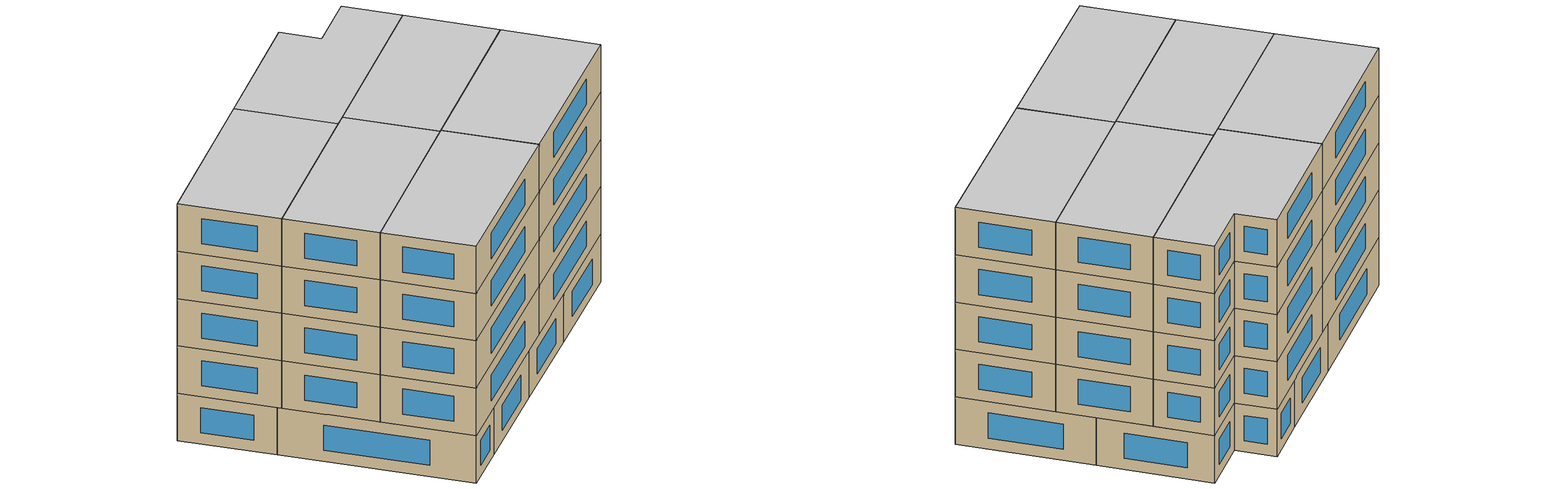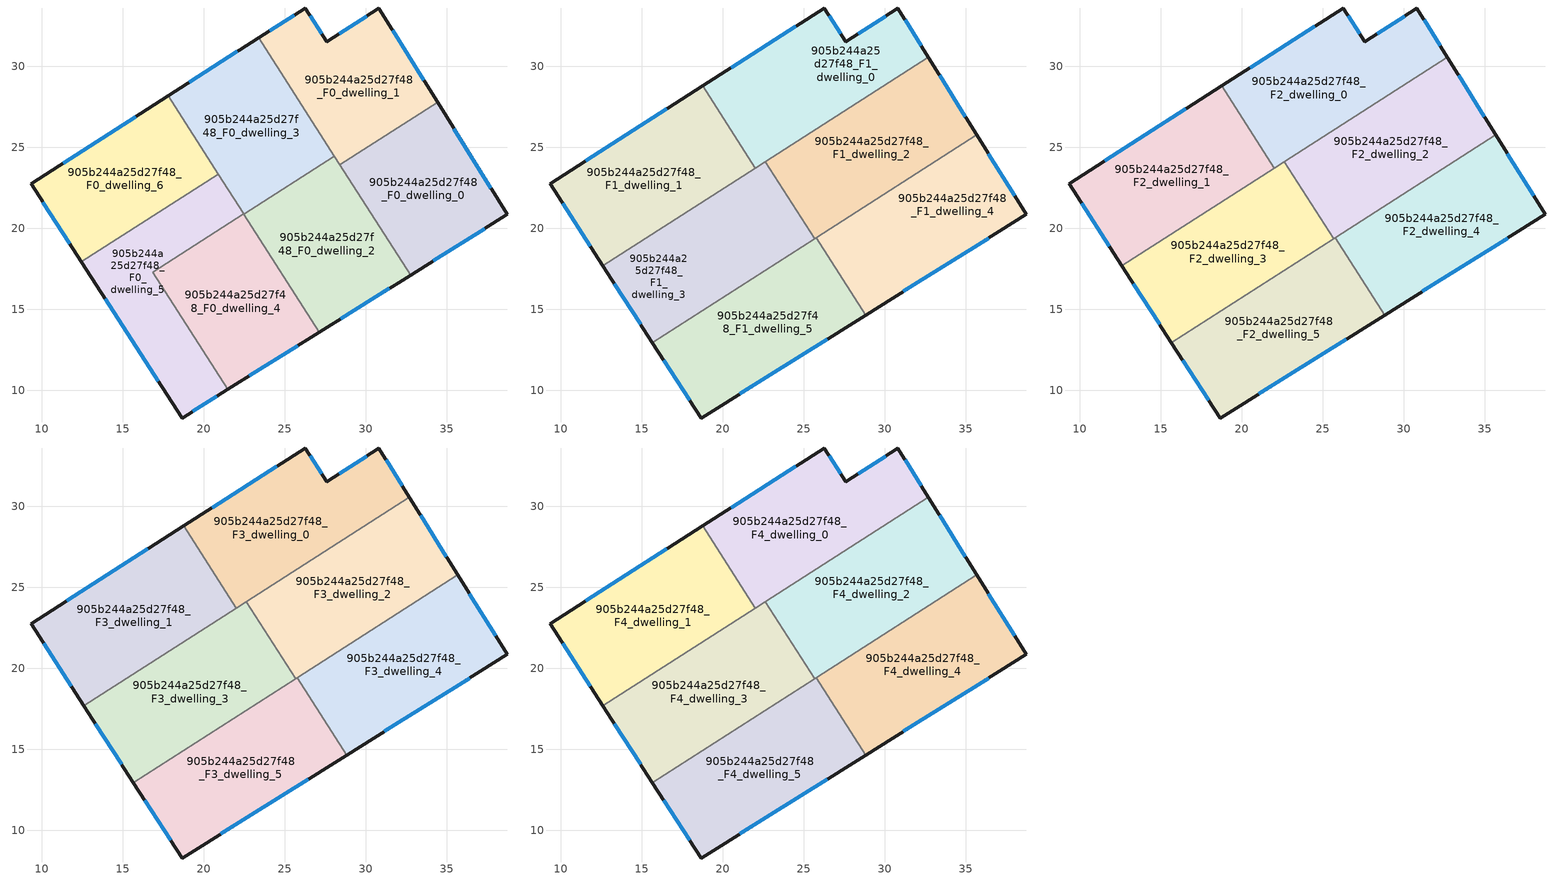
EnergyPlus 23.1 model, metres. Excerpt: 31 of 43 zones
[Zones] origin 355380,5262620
905b244a25d27f48_F0_dwelling_0
 floor ground (EU_floor_Construction): 34.42,27.76 38.73,20.85 32.76,17.11 28.41,23.91 z0
 wall outside (EU_wall_Construction): 32.76,17.11 38.73,20.85 34.42,27.76 z0:3
 wall to 905b244a25d27f48_F0_dwelling_1 (EU_wall_Construction): 34.42,27.76 28.41,23.91 z0:3
 wall to 905b244a25d27f48_F0_dwelling_2 (EU_wall_Construction): 28.41,23.91 32.76,17.11 z0:3
 window (EU_Window_Construction): 37.72,22.47 35.44,26.14 / 34.16,17.99 37.33,19.97 z0.7:2.3
 ceiling adiabatic (EU_roof_Construction): 35.67,25.76 34.42,27.76 28.41,23.91 29.68,21.92 z3
905b244a25d27f48_F0_dwelling_1
 floor ground (EU_floor_Construction): 30.81,33.56 34.42,27.76 28.41,23.91 23.39,31.75 26.26,33.59 27.6,31.51 z0
 wall outside (EU_wall_Construction): 34.42,27.76 30.81,33.56 27.6,31.51 26.26,33.59 23.39,31.75 z0:3
 wall to 905b244a25d27f48_F0_dwelling_3 (EU_wall_Construction): 23.39,31.75 28.07,24.44 z0:3
 wall to 905b244a25d27f48_F0_dwelling_2 (EU_wall_Construction): 28.07,24.44 28.4,23.91 z0:3
 window (EU_Window_Construction): 27.29,32 26.58,33.1 / 30.06,33.08 28.36,31.99 / 33.58,29.13 31.66,32.2 / 25.59,33.15 24.06,32.18 z0.7:2.3
 ceiling adiabatic (EU_roof_Construction): 34.42,27.76 32.69,30.55 26.64,26.67 28.41,23.91 z3
905b244a25d27f48_F0_dwelling_2
 floor ground (EU_floor_Construction): 28.07,24.44 32.76,17.11 27.13,13.59 22.47,20.86 z0
 wall outside (EU_wall_Construction): 27.13,13.59 32.76,17.11 z0:3
 wall to 905b244a25d27f48_F0_dwelling_3 (EU_wall_Construction): 28.07,24.44 22.47,20.86 z0:3
 wall to 905b244a25d27f48_F0_dwelling_4 (EU_wall_Construction): 22.47,20.86 27.13,13.59 z0:3
 window (EU_Window_Construction): 28.45,14.41 31.44,16.28 z0.7:2.3
 ceiling adiabatic (EU_roof_Construction): 29.68,21.92 28.07,24.44 24.06,21.88 25.68,19.36 z3
905b244a25d27f48_F0_dwelling_3
 floor ground (EU_floor_Construction): 23.39,31.75 28.07,24.44 22.47,20.86 17.8,28.16 z0
 wall outside (EU_wall_Construction): 23.39,31.75 17.8,28.16 z0:3
 wall to 905b244a25d27f48_F0_dwelling_6 (EU_wall_Construction): 17.8,28.16 20.9,23.32 z0:3
 wall to 905b244a25d27f48_F0_dwelling_5 (EU_wall_Construction): 20.9,23.32 22.46,20.89 z0:3
 wall to 905b244a25d27f48_F0_dwelling_4 (EU_wall_Construction): 22.46,20.89 22.47,20.86 z0:3
 window (EU_Window_Construction): 22.08,30.9 19.11,29 z0.7:2.3
 ceiling adiabatic (EU_roof_Construction): 22,23.71 18.76,28.78 23.39,31.75 17.8,28.16 21.04,23.09 z3; 28.07,24.44 26.64,26.67 22.64,24.11 24.06,21.88 z3
905b244a25d27f48_F0_dwelling_4
 floor ground (EU_floor_Construction): 22.46,20.89 27.13,13.59 21.47,10.05 16.84,17.29 z0
 wall outside (EU_wall_Construction): 21.47,10.05 27.13,13.59 z0:3
 wall to 905b244a25d27f48_F0_dwelling_5 (EU_wall_Construction): 22.46,20.89 16.84,17.29 21.47,10.05 z0:3
 window (EU_Window_Construction): 22.8,10.88 25.8,12.76 z0.7:2.3
905b244a25d27f48_F0_dwelling_5
 floor ground (EU_floor_Construction): 20.9,23.32 22.46,20.89 16.84,17.29 21.47,10.05 18.66,8.29 12.45,17.92 z0
 wall outside (EU_wall_Construction): 12.45,17.92 18.66,8.29 21.47,10.05 z0:3
 wall to 905b244a25d27f48_F0_dwelling_6 (EU_wall_Construction): 20.9,23.32 12.45,17.92 z0:3
 window (EU_Window_Construction): 19.32,8.7 20.81,9.64 / 13.91,15.66 17.2,10.55 z0.7:2.3
905b244a25d27f48_F0_dwelling_6
 floor ground (EU_floor_Construction): 17.8,28.16 20.9,23.32 12.45,17.92 9.35,22.74 z0
 wall outside (EU_wall_Construction): 17.8,28.16 9.35,22.74 12.45,17.92 z0:3
 window (EU_Window_Construction): 10.08,21.61 11.72,19.05 / 15.81,26.89 11.33,24.01 z0.7:2.3
905b244a25d27f48_F1_dwelling_0
 floor to 905b244a25d27f48_F0_dwelling_1 (EU_floor_Construction): 30.81,33.56 32.69,30.55 26.64,26.67 23.39,31.75 26.26,33.59 27.6,31.51 z3
 floor to 905b244a25d27f48_F0_dwelling_3 (EU_floor_Construction): 23.39,31.75 26.64,26.67 22,23.71 18.76,28.78 z3
 wall outside (EU_wall_Construction): 32.69,30.55 30.81,33.56 27.6,31.51 26.26,33.59 18.76,28.78 z3:6
 wall to 905b244a25d27f48_F1_dwelling_1 (EU_wall_Construction): 18.76,28.78 22,23.71 z3:6
 wall to 905b244a25d27f48_F1_dwelling_2 (EU_wall_Construction): 22.64,24.11 32.69,30.55 z3:6
 wall to 905b244a25d27f48_F1_dwelling_3 (EU_wall_Construction): 22,23.71 22.64,24.11 z3:6
 window (EU_Window_Construction): 24.5,32.46 20.52,29.9 / 27.29,32 26.58,33.1 / 30.06,33.08 28.36,31.99 / 32.25,31.26 31.25,32.86 z3.7:5.3
905b244a25d27f48_F1_dwelling_1
 floor to 905b244a25d27f48_F0_dwelling_6 (EU_floor_Construction): 17.8,28.16 20.9,23.32 12.45,17.92 9.35,22.74 z3
 floor to 905b244a25d27f48_F0_dwelling_5 (EU_floor_Construction): 20.9,23.32 21.04,23.09 12.6,17.69 12.45,17.92 z3
 floor adiabatic (EU_floor_Construction): 18.76,28.78 22,23.71 21.04,23.09 17.8,28.16 z3
 wall outside (EU_wall_Construction): 18.76,28.78 9.35,22.74 12.6,17.69 z3:6
 wall to 905b244a25d27f48_F1_dwelling_3 (EU_wall_Construction): 12.6,17.69 22,23.71 z3:6
 window (EU_Window_Construction): 10.11,21.55 11.84,18.88 / 16.55,27.36 11.56,24.16 z3.7:5.3
905b244a25d27f48_F1_dwelling_2
 floor adiabatic (EU_floor_Construction): 32.69,30.55 35.67,25.76 25.68,19.36 22.64,24.11 z3
 wall outside (EU_wall_Construction): 35.67,25.76 32.69,30.55 z3:6
 wall to 905b244a25d27f48_F1_dwelling_3 (EU_wall_Construction): 22.64,24.11 25.68,19.36 z3:6
 wall to 905b244a25d27f48_F1_dwelling_4 (EU_wall_Construction): 25.76,19.42 35.67,25.76 z3:6
 wall to 905b244a25d27f48_F1_dwelling_5 (EU_wall_Construction): 25.68,19.36 25.76,19.42 z3:6
 window (EU_Window_Construction): 34.97,26.88 33.39,29.42 z3.7:5.3
905b244a25d27f48_F1_dwelling_3
 floor to 905b244a25d27f48_F0_dwelling_5 (EU_floor_Construction): 21.04,23.09 22.46,20.89 16.84,17.29 18.47,14.75 15.66,12.95 12.6,17.69 z3
 floor to 905b244a25d27f48_F0_dwelling_4 (EU_floor_Construction): 22.46,20.89 24.09,18.34 18.47,14.75 16.84,17.29 z3
 floor to 905b244a25d27f48_F0_dwelling_3 (EU_floor_Construction): 22.64,24.11 24.06,21.88 22.47,20.86 21.04,23.09 z3
 floor to 905b244a25d27f48_F0_dwelling_2 (EU_floor_Construction): 24.06,21.88 25.68,19.36 24.09,18.34 22.47,20.86 z3
 wall outside (EU_wall_Construction): 12.6,17.69 15.66,12.95 z3:6
 wall to 905b244a25d27f48_F1_dwelling_5 (EU_wall_Construction): 15.66,12.95 25.68,19.36 z3:6
 window (EU_Window_Construction): 13.32,16.58 14.94,14.06 z3.7:5.3
905b244a25d27f48_F1_dwelling_4
 floor to 905b244a25d27f48_F0_dwelling_0 (EU_floor_Construction): 35.67,25.76 38.73,20.85 32.76,17.11 29.68,21.92 z3
 floor to 905b244a25d27f48_F0_dwelling_2 (EU_floor_Construction): 29.68,21.92 32.76,17.11 28.82,14.64 25.76,19.42 z3
 wall outside (EU_wall_Construction): 28.82,14.64 38.73,20.85 35.67,25.76 z3:6
 wall to 905b244a25d27f48_F1_dwelling_5 (EU_wall_Construction): 25.76,19.42 28.82,14.64 z3:6
 window (EU_Window_Construction): 38.02,22 36.39,24.61 / 31.15,16.1 36.41,19.39 z3.7:5.3
905b244a25d27f48_F1_dwelling_5
 floor to 905b244a25d27f48_F0_dwelling_4 (EU_floor_Construction): 24.09,18.34 27.13,13.59 21.47,10.05 18.47,14.75 z3
 floor to 905b244a25d27f48_F0_dwelling_5 (EU_floor_Construction): 18.47,14.75 21.47,10.05 18.66,8.29 15.66,12.95 z3
 floor to 905b244a25d27f48_F0_dwelling_2 (EU_floor_Construction): 25.76,19.42 28.82,14.64 27.13,13.59 24.09,18.34 z3
 wall outside (EU_wall_Construction): 15.66,12.95 18.66,8.29 28.82,14.64 z3:6
 window (EU_Window_Construction): 21.04,9.78 26.43,13.15 / 16.36,11.85 17.95,9.38 z3.7:5.3
905b244a25d27f48_F2_dwelling_0
 floor to 905b244a25d27f48_F1_dwelling_0 (EU_floor_Construction): 30.81,33.56 32.69,30.55 22,23.71 18.76,28.78 26.26,33.59 27.6,31.51 z6
 wall outside (EU_wall_Construction): 32.69,30.55 30.81,33.56 27.6,31.51 26.26,33.59 18.76,28.78 z6:9
 wall to 905b244a25d27f48_F2_dwelling_1 (EU_wall_Construction): 18.76,28.78 22,23.71 z6:9
 wall to 905b244a25d27f48_F2_dwelling_2 (EU_wall_Construction): 22.64,24.11 32.69,30.55 z6:9
 wall to 905b244a25d27f48_F2_dwelling_3 (EU_wall_Construction): 22,23.71 22.64,24.11 z6:9
 window (EU_Window_Construction): 24.5,32.46 20.52,29.9 / 27.29,32 26.58,33.1 / 30.06,33.08 28.36,31.99 / 32.25,31.26 31.25,32.86 z6.7:8.3
905b244a25d27f48_F2_dwelling_1
 floor to 905b244a25d27f48_F1_dwelling_1 (EU_floor_Construction): 18.76,28.78 22,23.71 12.6,17.69 9.35,22.74 z6
 wall outside (EU_wall_Construction): 18.76,28.78 9.35,22.74 12.6,17.69 z6:9
 wall to 905b244a25d27f48_F2_dwelling_3 (EU_wall_Construction): 12.6,17.69 22,23.71 z6:9
 window (EU_Window_Construction): 10.11,21.55 11.84,18.88 / 16.55,27.36 11.56,24.16 z6.7:8.3
905b244a25d27f48_F2_dwelling_2
 floor to 905b244a25d27f48_F1_dwelling_2 (EU_floor_Construction): 32.69,30.55 35.67,25.76 25.68,19.36 22.64,24.11 z6
 wall outside (EU_wall_Construction): 35.67,25.76 32.69,30.55 z6:9
 wall to 905b244a25d27f48_F2_dwelling_3 (EU_wall_Construction): 22.64,24.11 25.68,19.36 z6:9
 wall to 905b244a25d27f48_F2_dwelling_4 (EU_wall_Construction): 25.76,19.42 35.67,25.76 z6:9
 wall to 905b244a25d27f48_F2_dwelling_5 (EU_wall_Construction): 25.68,19.36 25.76,19.42 z6:9
 window (EU_Window_Construction): 34.97,26.88 33.39,29.42 z6.7:8.3
905b244a25d27f48_F2_dwelling_3
 floor to 905b244a25d27f48_F1_dwelling_3 (EU_floor_Construction): 22.64,24.11 25.68,19.36 15.66,12.95 12.6,17.69 z6
 wall outside (EU_wall_Construction): 12.6,17.69 15.66,12.95 z6:9
 wall to 905b244a25d27f48_F2_dwelling_5 (EU_wall_Construction): 15.66,12.95 25.68,19.36 z6:9
 window (EU_Window_Construction): 13.32,16.58 14.94,14.06 z6.7:8.3
905b244a25d27f48_F2_dwelling_4
 floor to 905b244a25d27f48_F1_dwelling_4 (EU_floor_Construction): 35.67,25.76 38.73,20.85 28.82,14.64 25.76,19.42 z6
 wall outside (EU_wall_Construction): 28.82,14.64 38.73,20.85 35.67,25.76 z6:9
 wall to 905b244a25d27f48_F2_dwelling_5 (EU_wall_Construction): 25.76,19.42 28.82,14.64 z6:9
 window (EU_Window_Construction): 38.02,22 36.39,24.61 / 31.15,16.1 36.41,19.39 z6.7:8.3
905b244a25d27f48_F2_dwelling_5
 floor to 905b244a25d27f48_F1_dwelling_5 (EU_floor_Construction): 25.76,19.42 28.82,14.64 18.66,8.29 15.66,12.95 z6
 wall outside (EU_wall_Construction): 15.66,12.95 18.66,8.29 28.82,14.64 z6:9
 window (EU_Window_Construction): 21.04,9.78 26.43,13.15 / 16.36,11.85 17.95,9.38 z6.7:8.3
905b244a25d27f48_F3_dwelling_0
 floor to 905b244a25d27f48_F2_dwelling_0 (EU_floor_Construction): 30.81,33.56 32.69,30.55 22,23.71 18.76,28.78 26.26,33.59 27.6,31.51 z9
 wall outside (EU_wall_Construction): 32.69,30.55 30.81,33.56 27.6,31.51 26.26,33.59 18.76,28.78 z9:12
 wall to 905b244a25d27f48_F3_dwelling_1 (EU_wall_Construction): 18.76,28.78 22,23.71 z9:12
 wall to 905b244a25d27f48_F3_dwelling_2 (EU_wall_Construction): 22.64,24.11 32.69,30.55 z9:12
 wall to 905b244a25d27f48_F3_dwelling_3 (EU_wall_Construction): 22,23.71 22.64,24.11 z9:12
 window (EU_Window_Construction): 24.5,32.46 20.52,29.9 / 27.29,32 26.58,33.1 / 30.06,33.08 28.36,31.99 / 32.25,31.26 31.25,32.86 z9.7:11.3
905b244a25d27f48_F3_dwelling_1
 floor to 905b244a25d27f48_F2_dwelling_1 (EU_floor_Construction): 18.76,28.78 22,23.71 12.6,17.69 9.35,22.74 z9
 wall outside (EU_wall_Construction): 18.76,28.78 9.35,22.74 12.6,17.69 z9:12
 wall to 905b244a25d27f48_F3_dwelling_3 (EU_wall_Construction): 12.6,17.69 22,23.71 z9:12
 window (EU_Window_Construction): 10.11,21.55 11.84,18.88 / 16.55,27.36 11.56,24.16 z9.7:11.3
905b244a25d27f48_F3_dwelling_2
 floor to 905b244a25d27f48_F2_dwelling_2 (EU_floor_Construction): 32.69,30.55 35.67,25.76 25.68,19.36 22.64,24.11 z9
 wall outside (EU_wall_Construction): 35.67,25.76 32.69,30.55 z9:12
 wall to 905b244a25d27f48_F3_dwelling_3 (EU_wall_Construction): 22.64,24.11 25.68,19.36 z9:12
 wall to 905b244a25d27f48_F3_dwelling_4 (EU_wall_Construction): 25.76,19.42 35.67,25.76 z9:12
 wall to 905b244a25d27f48_F3_dwelling_5 (EU_wall_Construction): 25.68,19.36 25.76,19.42 z9:12
 window (EU_Window_Construction): 34.97,26.88 33.39,29.42 z9.7:11.3
905b244a25d27f48_F3_dwelling_3
 floor to 905b244a25d27f48_F2_dwelling_3 (EU_floor_Construction): 22.64,24.11 25.68,19.36 15.66,12.95 12.6,17.69 z9
 wall outside (EU_wall_Construction): 12.6,17.69 15.66,12.95 z9:12
 wall to 905b244a25d27f48_F3_dwelling_5 (EU_wall_Construction): 15.66,12.95 25.68,19.36 z9:12
 window (EU_Window_Construction): 13.32,16.58 14.94,14.06 z9.7:11.3
905b244a25d27f48_F3_dwelling_4
 floor to 905b244a25d27f48_F2_dwelling_4 (EU_floor_Construction): 35.67,25.76 38.73,20.85 28.82,14.64 25.76,19.42 z9
 wall outside (EU_wall_Construction): 28.82,14.64 38.73,20.85 35.67,25.76 z9:12
 wall to 905b244a25d27f48_F3_dwelling_5 (EU_wall_Construction): 25.76,19.42 28.82,14.64 z9:12
 window (EU_Window_Construction): 38.02,22 36.39,24.61 / 31.15,16.1 36.41,19.39 z9.7:11.3
905b244a25d27f48_F3_dwelling_5
 floor to 905b244a25d27f48_F2_dwelling_5 (EU_floor_Construction): 25.76,19.42 28.82,14.64 18.66,8.29 15.66,12.95 z9
 wall outside (EU_wall_Construction): 15.66,12.95 18.66,8.29 28.82,14.64 z9:12
 window (EU_Window_Construction): 21.04,9.78 26.43,13.15 / 16.36,11.85 17.95,9.38 z9.7:11.3
905b244a25d27f48_F4_dwelling_0
 floor to 905b244a25d27f48_F3_dwelling_0 (EU_floor_Construction): 30.81,33.56 32.69,30.55 22,23.71 18.76,28.78 26.26,33.59 27.6,31.51 z12
 wall outside (EU_wall_Construction): 32.69,30.55 30.81,33.56 27.6,31.51 26.26,33.59 18.76,28.78 z12:15
 wall to 905b244a25d27f48_F4_dwelling_1 (EU_wall_Construction): 18.76,28.78 22,23.71 z12:15
 wall to 905b244a25d27f48_F4_dwelling_2 (EU_wall_Construction): 22.64,24.11 32.69,30.55 z12:15
 wall to 905b244a25d27f48_F4_dwelling_3 (EU_wall_Construction): 22,23.71 22.64,24.11 z12:15
 window (EU_Window_Construction): 24.5,32.46 20.52,29.9 / 27.29,32 26.58,33.1 / 30.06,33.08 28.36,31.99 / 32.25,31.26 31.25,32.86 z12.7:14.3
 ceiling to 905b244a25d27f48_F5_dwelling_0 (EU_floor_Construction): 32.69,30.55 30.81,33.56 27.6,31.51 26.26,33.59 18.76,28.78 22,23.71 z15
905b244a25d27f48_F4_dwelling_1
 floor to 905b244a25d27f48_F3_dwelling_1 (EU_floor_Construction): 18.76,28.78 22,23.71 12.6,17.69 9.35,22.74 z12
 wall outside (EU_wall_Construction): 18.76,28.78 9.35,22.74 12.6,17.69 z12:15
 wall to 905b244a25d27f48_F4_dwelling_3 (EU_wall_Construction): 12.6,17.69 22,23.71 z12:15
 window (EU_Window_Construction): 10.11,21.55 11.84,18.88 / 16.55,27.36 11.56,24.16 z12.7:14.3
 ceiling to 905b244a25d27f48_F5_dwelling_1 (EU_floor_Construction): 22,23.71 18.76,28.78 9.35,22.74 12.6,17.69 z15
905b244a25d27f48_F4_dwelling_2
 floor to 905b244a25d27f48_F3_dwelling_2 (EU_floor_Construction): 32.69,30.55 35.67,25.76 25.68,19.36 22.64,24.11 z12
 wall outside (EU_wall_Construction): 35.67,25.76 32.69,30.55 z12:15
 wall to 905b244a25d27f48_F4_dwelling_3 (EU_wall_Construction): 22.64,24.11 25.68,19.36 z12:15
 wall to 905b244a25d27f48_F4_dwelling_4 (EU_wall_Construction): 25.76,19.42 35.67,25.76 z12:15
 wall to 905b244a25d27f48_F4_dwelling_5 (EU_wall_Construction): 25.68,19.36 25.76,19.42 z12:15
 window (EU_Window_Construction): 34.97,26.88 33.39,29.42 z12.7:14.3
 ceiling to 905b244a25d27f48_F5_dwelling_2 (EU_floor_Construction): 35.67,25.76 32.69,30.55 22.64,24.11 25.68,19.36 z15
905b244a25d27f48_F4_dwelling_3
 floor to 905b244a25d27f48_F3_dwelling_3 (EU_floor_Construction): 22.64,24.11 25.68,19.36 15.66,12.95 12.6,17.69 z12
 wall outside (EU_wall_Construction): 12.6,17.69 15.66,12.95 z12:15
 wall to 905b244a25d27f48_F4_dwelling_5 (EU_wall_Construction): 15.66,12.95 25.68,19.36 z12:15
 window (EU_Window_Construction): 13.32,16.58 14.94,14.06 z12.7:14.3
 ceiling to 905b244a25d27f48_F5_dwelling_3 (EU_floor_Construction): 25.68,19.36 22.64,24.11 12.6,17.69 15.66,12.95 z15
905b244a25d27f48_F4_dwelling_4
 floor to 905b244a25d27f48_F3_dwelling_4 (EU_floor_Construction): 35.67,25.76 38.73,20.85 28.82,14.64 25.76,19.42 z12
 wall outside (EU_wall_Construction): 28.82,14.64 38.73,20.85 35.67,25.76 z12:15
 wall to 905b244a25d27f48_F4_dwelling_5 (EU_wall_Construction): 25.76,19.42 28.82,14.64 z12:15
 window (EU_Window_Construction): 38.02,22 36.39,24.61 / 31.15,16.1 36.41,19.39 z12.7:14.3
 ceiling to 905b244a25d27f48_F5_dwelling_4 (EU_floor_Construction): 38.73,20.85 35.67,25.76 25.76,19.42 28.82,14.64 z15
905b244a25d27f48_F4_dwelling_5
 floor to 905b244a25d27f48_F3_dwelling_5 (EU_floor_Construction): 25.76,19.42 28.82,14.64 18.66,8.29 15.66,12.95 z12
 wall outside (EU_wall_Construction): 15.66,12.95 18.66,8.29 28.82,14.64 z12:15
 window (EU_Window_Construction): 21.04,9.78 26.43,13.15 / 16.36,11.85 17.95,9.38 z12.7:14.3
 ceiling to 905b244a25d27f48_F5_dwelling_5 (EU_floor_Construction): 28.82,14.64 25.76,19.42 15.66,12.95 18.66,8.29 z15
[Building]
EU S2 Campaign: North Axis=0; Terrain=City; Solar Distribution=FullExterior
[Site:Location]
Budapest.Ferenc.Liszt.Intl.AP: Latitude=47.437; Longitude=19.256; Time Zone=1; Elevation=185
[SizingPeriod:WeatherFileDays]
AnnualSizingPeriod: Begin Month=1; Begin Day of Month=1; End Month=12; End Day of Month=31; Day of Week for Start Day=Monday; Use Weather File Daylight Saving Period=No; Use Weather File Rain and Snow Indicators=No
[MATERIAL]
EU_InternalMass_Material: Roughness=MediumRough; Thickness=0.1; Conductivity=1; Density=1800; Specific Heat=900; Thermal Absorptance=0.9; Solar Absorptance=0.7; Visible Absorptance=0.7
[MATERIAL:NOMASS] Roughness=MediumRough; Thermal Absorptance=0.9; Solar Absorptance=0.7; Visible Absorptance=0.7
Name | Thermal Resistance
EU_wall_NoMass | 0.832559
EU_roof_NoMass | 1.39638
EU_floor_NoMass | 0.872794
[WINDOWMATERIAL:SIMPLEGLAZINGSYSTEM]
EU_Window_SimpleGlazing: UFactor=2.79869; Solar Heat Gain Coefficient=0.75; Visible Transmittance=0.75
[CONSTRUCTION]
EU_wall_Construction: EU_wall_NoMass
EU_roof_Construction: EU_roof_NoMass
EU_floor_Construction: EU_floor_NoMass
EU_Window_Construction: EU_Window_SimpleGlazing
EU_InternalMass_Construction: EU_InternalMass_Material
[ZONE] Type=1; Multiplier=1; Ceiling Height=autocalculate; Floor Area=autocalculate; Part of Total Floor Area=Yes
Name | Volume
905b244a25d27f48_F0_dwelling_0 | 172.723
905b244a25d27f48_F1_dwelling_0; 905b244a25d27f48_F2_dwelling_0; 905b244a25d27f48_F3_dwelling_0; 905b244a25d27f48_F4_dwelling_0 | 201.513
905b244a25d27f48_F0_dwelling_1 | 172.716
905b244a25d27f48_F1_dwelling_1; 905b244a25d27f48_F2_dwelling_1; 905b244a25d27f48_F3_dwelling_1; 905b244a25d27f48_F4_dwelling_1 | 201.52
905b244a25d27f48_F0_dwelling_2 | 172.735
905b244a25d27f48_F1_dwelling_2; 905b244a25d27f48_F2_dwelling_2; 905b244a25d27f48_F3_dwelling_2; 905b244a25d27f48_F4_dwelling_2 | 201.515
905b244a25d27f48_F0_dwelling_3 | 172.719
905b244a25d27f48_F1_dwelling_3; 905b244a25d27f48_F2_dwelling_3; 905b244a25d27f48_F3_dwelling_3; 905b244a25d27f48_F4_dwelling_3 | 201.505
905b244a25d27f48_F0_dwelling_4 | 172.736
905b244a25d27f48_F1_dwelling_4; 905b244a25d27f48_F2_dwelling_4; 905b244a25d27f48_F3_dwelling_4; 905b244a25d27f48_F4_dwelling_4 | 201.516
905b244a25d27f48_F0_dwelling_5 | 172.733
905b244a25d27f48_F1_dwelling_5; 905b244a25d27f48_F2_dwelling_5; 905b244a25d27f48_F3_dwelling_5; 905b244a25d27f48_F4_dwelling_5 | 201.528
905b244a25d27f48_F0_dwelling_6 | 172.746
[INTERNALMASS] Construction=EU_InternalMass_Construction
Name | Zone or ZoneList | Surface Area
905b244a25d27f48_F0_dwelling_0_EU_InternalMass | 905b244a25d27f48_F0_dwelling_0 | 57.5724
905b244a25d27f48_F0_dwelling_1_EU_InternalMass | 905b244a25d27f48_F0_dwelling_1 | 57.5725
905b244a25d27f48_F0_dwelling_2_EU_InternalMass | 905b244a25d27f48_F0_dwelling_2 | 57.5794
905b244a25d27f48_F0_dwelling_3_EU_InternalMass | 905b244a25d27f48_F0_dwelling_3 | 57.5734
905b244a25d27f48_F0_dwelling_4_EU_InternalMass | 905b244a25d27f48_F0_dwelling_4 | 57.5788
905b244a25d27f48_F0_dwelling_5_EU_InternalMass | 905b244a25d27f48_F0_dwelling_5 | 57.5776
905b244a25d27f48_F0_dwelling_6_EU_InternalMass | 905b244a25d27f48_F0_dwelling_6 | 57.5786
905b244a25d27f48_F1_dwelling_0_EU_InternalMass | 905b244a25d27f48_F1_dwelling_0 | 67.1709
905b244a25d27f48_F1_dwelling_1_EU_InternalMass | 905b244a25d27f48_F1_dwelling_1 | 67.1733
905b244a25d27f48_F1_dwelling_2_EU_InternalMass | 905b244a25d27f48_F1_dwelling_2 | 67.1715
905b244a25d27f48_F1_dwelling_3_EU_InternalMass | 905b244a25d27f48_F1_dwelling_3 | 67.1684
905b244a25d27f48_F1_dwelling_4_EU_InternalMass | 905b244a25d27f48_F1_dwelling_4 | 67.1719
905b244a25d27f48_F1_dwelling_5_EU_InternalMass | 905b244a25d27f48_F1_dwelling_5 | 67.1761
905b244a25d27f48_F2_dwelling_0_EU_InternalMass | 905b244a25d27f48_F2_dwelling_0 | 67.1709
905b244a25d27f48_F2_dwelling_1_EU_InternalMass | 905b244a25d27f48_F2_dwelling_1 | 67.1733
905b244a25d27f48_F2_dwelling_2_EU_InternalMass | 905b244a25d27f48_F2_dwelling_2 | 67.1715
905b244a25d27f48_F2_dwelling_3_EU_InternalMass | 905b244a25d27f48_F2_dwelling_3 | 67.1684
905b244a25d27f48_F2_dwelling_4_EU_InternalMass | 905b244a25d27f48_F2_dwelling_4 | 67.1719
905b244a25d27f48_F2_dwelling_5_EU_InternalMass | 905b244a25d27f48_F2_dwelling_5 | 67.1761
905b244a25d27f48_F3_dwelling_0_EU_InternalMass | 905b244a25d27f48_F3_dwelling_0 | 67.1709
905b244a25d27f48_F3_dwelling_1_EU_InternalMass | 905b244a25d27f48_F3_dwelling_1 | 67.1733
905b244a25d27f48_F3_dwelling_2_EU_InternalMass | 905b244a25d27f48_F3_dwelling_2 | 67.1715
905b244a25d27f48_F3_dwelling_3_EU_InternalMass | 905b244a25d27f48_F3_dwelling_3 | 67.1684
905b244a25d27f48_F3_dwelling_4_EU_InternalMass | 905b244a25d27f48_F3_dwelling_4 | 67.1719
905b244a25d27f48_F3_dwelling_5_EU_InternalMass | 905b244a25d27f48_F3_dwelling_5 | 67.1761
905b244a25d27f48_F4_dwelling_0_EU_InternalMass | 905b244a25d27f48_F4_dwelling_0 | 67.1709
905b244a25d27f48_F4_dwelling_1_EU_InternalMass | 905b244a25d27f48_F4_dwelling_1 | 67.1733
905b244a25d27f48_F4_dwelling_2_EU_InternalMass | 905b244a25d27f48_F4_dwelling_2 | 67.1715
905b244a25d27f48_F4_dwelling_3_EU_InternalMass | 905b244a25d27f48_F4_dwelling_3 | 67.1684
905b244a25d27f48_F4_dwelling_4_EU_InternalMass | 905b244a25d27f48_F4_dwelling_4 | 67.1719
905b244a25d27f48_F4_dwelling_5_EU_InternalMass | 905b244a25d27f48_F4_dwelling_5 | 67.1761
[OTHEREQUIPMENT] Fuel Type=Electricity; Design Level Calculation Method=Watts/Area; Power per Zone Floor Area=1; Fraction Latent=0; Fraction Radiant=0; Fraction Lost=0; Carbon Dioxide Generation Rate=0; EndUse Subcategory=EU_Step8_InternalGains
Name | Zone or ZoneList or Space or SpaceList | Schedule
EU_Step8_InternalGain_905b244a25d27f48_F0_dwelling_0_f000 | 905b244a25d27f48_F0_dwelling_0 | EU_Step8_GainSchedule_905b244a25d27f48_F0_dwelling_0_f000
EU_Step8_InternalGain_905b244a25d27f48_F0_dwelling_1_f000 | 905b244a25d27f48_F0_dwelling_1 | EU_Step8_GainSchedule_905b244a25d27f48_F0_dwelling_1_f000
EU_Step8_InternalGain_905b244a25d27f48_F0_dwelling_2_f000 | 905b244a25d27f48_F0_dwelling_2 | EU_Step8_GainSchedule_905b244a25d27f48_F0_dwelling_2_f000
EU_Step8_InternalGain_905b244a25d27f48_F0_dwelling_3_f000 | 905b244a25d27f48_F0_dwelling_3 | EU_Step8_GainSchedule_905b244a25d27f48_F0_dwelling_3_f000
EU_Step8_InternalGain_905b244a25d27f48_F0_dwelling_4_f000 | 905b244a25d27f48_F0_dwelling_4 | EU_Step8_GainSchedule_905b244a25d27f48_F0_dwelling_4_f000
EU_Step8_InternalGain_905b244a25d27f48_F0_dwelling_5_f000 | 905b244a25d27f48_F0_dwelling_5 | EU_Step8_GainSchedule_905b244a25d27f48_F0_dwelling_5_f000
EU_Step8_InternalGain_905b244a25d27f48_F0_dwelling_6_f000 | 905b244a25d27f48_F0_dwelling_6 | EU_Step8_GainSchedule_905b244a25d27f48_F0_dwelling_6_f000
EU_Step8_InternalGain_905b244a25d27f48_F1_dwelling_0_f000 | 905b244a25d27f48_F1_dwelling_0 | EU_Step8_GainSchedule_905b244a25d27f48_F1_dwelling_0_f000
EU_Step8_InternalGain_905b244a25d27f48_F1_dwelling_1_f000 | 905b244a25d27f48_F1_dwelling_1 | EU_Step8_GainSchedule_905b244a25d27f48_F1_dwelling_1_f000
EU_Step8_InternalGain_905b244a25d27f48_F1_dwelling_2_f000 | 905b244a25d27f48_F1_dwelling_2 | EU_Step8_GainSchedule_905b244a25d27f48_F1_dwelling_2_f000
EU_Step8_InternalGain_905b244a25d27f48_F1_dwelling_3_f000 | 905b244a25d27f48_F1_dwelling_3 | EU_Step8_GainSchedule_905b244a25d27f48_F1_dwelling_3_f000
EU_Step8_InternalGain_905b244a25d27f48_F1_dwelling_4_f000 | 905b244a25d27f48_F1_dwelling_4 | EU_Step8_GainSchedule_905b244a25d27f48_F1_dwelling_4_f000
EU_Step8_InternalGain_905b244a25d27f48_F1_dwelling_5_f000 | 905b244a25d27f48_F1_dwelling_5 | EU_Step8_GainSchedule_905b244a25d27f48_F1_dwelling_5_f000
EU_Step8_InternalGain_905b244a25d27f48_F2_dwelling_0_f000 | 905b244a25d27f48_F2_dwelling_0 | EU_Step8_GainSchedule_905b244a25d27f48_F2_dwelling_0_f000
EU_Step8_InternalGain_905b244a25d27f48_F2_dwelling_1_f000 | 905b244a25d27f48_F2_dwelling_1 | EU_Step8_GainSchedule_905b244a25d27f48_F2_dwelling_1_f000
EU_Step8_InternalGain_905b244a25d27f48_F2_dwelling_2_f000 | 905b244a25d27f48_F2_dwelling_2 | EU_Step8_GainSchedule_905b244a25d27f48_F2_dwelling_2_f000
EU_Step8_InternalGain_905b244a25d27f48_F2_dwelling_3_f000 | 905b244a25d27f48_F2_dwelling_3 | EU_Step8_GainSchedule_905b244a25d27f48_F2_dwelling_3_f000
EU_Step8_InternalGain_905b244a25d27f48_F2_dwelling_4_f000 | 905b244a25d27f48_F2_dwelling_4 | EU_Step8_GainSchedule_905b244a25d27f48_F2_dwelling_4_f000
EU_Step8_InternalGain_905b244a25d27f48_F2_dwelling_5_f000 | 905b244a25d27f48_F2_dwelling_5 | EU_Step8_GainSchedule_905b244a25d27f48_F2_dwelling_5_f000
EU_Step8_InternalGain_905b244a25d27f48_F3_dwelling_0_f000 | 905b244a25d27f48_F3_dwelling_0 | EU_Step8_GainSchedule_905b244a25d27f48_F3_dwelling_0_f000
EU_Step8_InternalGain_905b244a25d27f48_F3_dwelling_1_f000 | 905b244a25d27f48_F3_dwelling_1 | EU_Step8_GainSchedule_905b244a25d27f48_F3_dwelling_1_f000
EU_Step8_InternalGain_905b244a25d27f48_F3_dwelling_2_f000 | 905b244a25d27f48_F3_dwelling_2 | EU_Step8_GainSchedule_905b244a25d27f48_F3_dwelling_2_f000
EU_Step8_InternalGain_905b244a25d27f48_F3_dwelling_3_f000 | 905b244a25d27f48_F3_dwelling_3 | EU_Step8_GainSchedule_905b244a25d27f48_F3_dwelling_3_f000
EU_Step8_InternalGain_905b244a25d27f48_F3_dwelling_4_f000 | 905b244a25d27f48_F3_dwelling_4 | EU_Step8_GainSchedule_905b244a25d27f48_F3_dwelling_4_f000
EU_Step8_InternalGain_905b244a25d27f48_F3_dwelling_5_f000 | 905b244a25d27f48_F3_dwelling_5 | EU_Step8_GainSchedule_905b244a25d27f48_F3_dwelling_5_f000
EU_Step8_InternalGain_905b244a25d27f48_F4_dwelling_0_f000 | 905b244a25d27f48_F4_dwelling_0 | EU_Step8_GainSchedule_905b244a25d27f48_F4_dwelling_0_f000
EU_Step8_InternalGain_905b244a25d27f48_F4_dwelling_1_f000 | 905b244a25d27f48_F4_dwelling_1 | EU_Step8_GainSchedule_905b244a25d27f48_F4_dwelling_1_f000
EU_Step8_InternalGain_905b244a25d27f48_F4_dwelling_2_f000 | 905b244a25d27f48_F4_dwelling_2 | EU_Step8_GainSchedule_905b244a25d27f48_F4_dwelling_2_f000
EU_Step8_InternalGain_905b244a25d27f48_F4_dwelling_3_f000 | 905b244a25d27f48_F4_dwelling_3 | EU_Step8_GainSchedule_905b244a25d27f48_F4_dwelling_3_f000
EU_Step8_InternalGain_905b244a25d27f48_F4_dwelling_4_f000 | 905b244a25d27f48_F4_dwelling_4 | EU_Step8_GainSchedule_905b244a25d27f48_F4_dwelling_4_f000
EU_Step8_InternalGain_905b244a25d27f48_F4_dwelling_5_f000 | 905b244a25d27f48_F4_dwelling_5 | EU_Step8_GainSchedule_905b244a25d27f48_F4_dwelling_5_f000
[ZONEVENTILATION:DESIGNFLOWRATE] Schedule=EU_AlwaysOn; Design Flow Rate Calculation Method=AirChanges/Hour; Air Changes per Hour=0.475469; Ventilation Type=Natural; Fan Pressure Rise=0; Fan Total Efficiency=1; Constant Term Coefficient=1; Temperature Term Coefficient=0; Velocity Term Coefficient=0; Velocity Squared Term Coefficient=0; Minimum Indoor Temperature=-100; Maximum Indoor Temperature=100; Delta Temperature=-100; Minimum Outdoor Temperature=-100; Maximum Outdoor Temperature=100; Maximum Wind Speed=40
Name | Zone or ZoneList or Space or SpaceList
EU_ConstantAir_905b244a25d27f48_F0_dwelling_0 | 905b244a25d27f48_F0_dwelling_0
EU_ConstantAir_905b244a25d27f48_F0_dwelling_1 | 905b244a25d27f48_F0_dwelling_1
EU_ConstantAir_905b244a25d27f48_F0_dwelling_2 | 905b244a25d27f48_F0_dwelling_2
EU_ConstantAir_905b244a25d27f48_F0_dwelling_3 | 905b244a25d27f48_F0_dwelling_3
EU_ConstantAir_905b244a25d27f48_F0_dwelling_4 | 905b244a25d27f48_F0_dwelling_4
EU_ConstantAir_905b244a25d27f48_F0_dwelling_5 | 905b244a25d27f48_F0_dwelling_5
EU_ConstantAir_905b244a25d27f48_F0_dwelling_6 | 905b244a25d27f48_F0_dwelling_6
EU_ConstantAir_905b244a25d27f48_F1_dwelling_0 | 905b244a25d27f48_F1_dwelling_0
EU_ConstantAir_905b244a25d27f48_F1_dwelling_1 | 905b244a25d27f48_F1_dwelling_1
EU_ConstantAir_905b244a25d27f48_F1_dwelling_2 | 905b244a25d27f48_F1_dwelling_2
EU_ConstantAir_905b244a25d27f48_F1_dwelling_3 | 905b244a25d27f48_F1_dwelling_3
EU_ConstantAir_905b244a25d27f48_F1_dwelling_4 | 905b244a25d27f48_F1_dwelling_4
EU_ConstantAir_905b244a25d27f48_F1_dwelling_5 | 905b244a25d27f48_F1_dwelling_5
EU_ConstantAir_905b244a25d27f48_F2_dwelling_0 | 905b244a25d27f48_F2_dwelling_0
EU_ConstantAir_905b244a25d27f48_F2_dwelling_1 | 905b244a25d27f48_F2_dwelling_1
EU_ConstantAir_905b244a25d27f48_F2_dwelling_2 | 905b244a25d27f48_F2_dwelling_2
EU_ConstantAir_905b244a25d27f48_F2_dwelling_3 | 905b244a25d27f48_F2_dwelling_3
EU_ConstantAir_905b244a25d27f48_F2_dwelling_4 | 905b244a25d27f48_F2_dwelling_4
EU_ConstantAir_905b244a25d27f48_F2_dwelling_5 | 905b244a25d27f48_F2_dwelling_5
EU_ConstantAir_905b244a25d27f48_F3_dwelling_0 | 905b244a25d27f48_F3_dwelling_0
EU_ConstantAir_905b244a25d27f48_F3_dwelling_1 | 905b244a25d27f48_F3_dwelling_1
EU_ConstantAir_905b244a25d27f48_F3_dwelling_2 | 905b244a25d27f48_F3_dwelling_2
EU_ConstantAir_905b244a25d27f48_F3_dwelling_3 | 905b244a25d27f48_F3_dwelling_3
EU_ConstantAir_905b244a25d27f48_F3_dwelling_4 | 905b244a25d27f48_F3_dwelling_4
EU_ConstantAir_905b244a25d27f48_F3_dwelling_5 | 905b244a25d27f48_F3_dwelling_5
EU_ConstantAir_905b244a25d27f48_F4_dwelling_0 | 905b244a25d27f48_F4_dwelling_0
EU_ConstantAir_905b244a25d27f48_F4_dwelling_1 | 905b244a25d27f48_F4_dwelling_1
EU_ConstantAir_905b244a25d27f48_F4_dwelling_2 | 905b244a25d27f48_F4_dwelling_2
EU_ConstantAir_905b244a25d27f48_F4_dwelling_3 | 905b244a25d27f48_F4_dwelling_3
EU_ConstantAir_905b244a25d27f48_F4_dwelling_4 | 905b244a25d27f48_F4_dwelling_4
EU_ConstantAir_905b244a25d27f48_F4_dwelling_5 | 905b244a25d27f48_F4_dwelling_5
[HVACTEMPLATE:THERMOSTAT] Constant Heating Setpoint=20; Constant Cooling Setpoint=50
EU_HeatOnly_905b244a25d27f48_F0_dwelling_0; EU_HeatOnly_905b244a25d27f48_F0_dwelling_1; EU_HeatOnly_905b244a25d27f48_F0_dwelling_2; EU_HeatOnly_905b244a25d27f48_F0_dwelling_3; EU_HeatOnly_905b244a25d27f48_F0_dwelling_4; EU_HeatOnly_905b244a25d27f48_F0_dwelling_5; EU_HeatOnly_905b244a25d27f48_F0_dwelling_6; EU_HeatOnly_905b244a25d27f48_F1_dwelling_0; EU_HeatOnly_905b244a25d27f48_F1_dwelling_1; EU_HeatOnly_905b244a25d27f48_F1_dwelling_2; EU_HeatOnly_905b244a25d27f48_F1_dwelling_3; EU_HeatOnly_905b244a25d27f48_F1_dwelling_4; EU_HeatOnly_905b244a25d27f48_F1_dwelling_5; EU_HeatOnly_905b244a25d27f48_F2_dwelling_0; EU_HeatOnly_905b244a25d27f48_F2_dwelling_1; EU_HeatOnly_905b244a25d27f48_F2_dwelling_2; EU_HeatOnly_905b244a25d27f48_F2_dwelling_3; EU_HeatOnly_905b244a25d27f48_F2_dwelling_4; EU_HeatOnly_905b244a25d27f48_F2_dwelling_5; EU_HeatOnly_905b244a25d27f48_F3_dwelling_0; EU_HeatOnly_905b244a25d27f48_F3_dwelling_1; EU_HeatOnly_905b244a25d27f48_F3_dwelling_2; EU_HeatOnly_905b244a25d27f48_F3_dwelling_3; EU_HeatOnly_905b244a25d27f48_F3_dwelling_4; EU_HeatOnly_905b244a25d27f48_F3_dwelling_5; EU_HeatOnly_905b244a25d27f48_F4_dwelling_0; EU_HeatOnly_905b244a25d27f48_F4_dwelling_1; EU_HeatOnly_905b244a25d27f48_F4_dwelling_2; EU_HeatOnly_905b244a25d27f48_F4_dwelling_3; EU_HeatOnly_905b244a25d27f48_F4_dwelling_4; EU_HeatOnly_905b244a25d27f48_F4_dwelling_5; EU_HeatOnly_905b244a25d27f48_F5_dwelling_0; EU_HeatOnly_905b244a25d27f48_F5_dwelling_1; EU_HeatOnly_905b244a25d27f48_F5_dwelling_2; EU_HeatOnly_905b244a25d27f48_F5_dwelling_3; EU_HeatOnly_905b244a25d27f48_F5_dwelling_4; EU_HeatOnly_905b244a25d27f48_F5_dwelling_5; EU_HeatOnly_905b244a25d27f48_F6_dwelling_0; EU_HeatOnly_905b244a25d27f48_F6_dwelling_1; EU_HeatOnly_905b244a25d27f48_F6_dwelling_2; EU_HeatOnly_905b244a25d27f48_F6_dwelling_3; EU_HeatOnly_905b244a25d27f48_F6_dwelling_4; EU_HeatOnly_905b244a25d27f48_F6_dwelling_5
[HVACTEMPLATE:ZONE:IDEALLOADSAIRSYSTEM] System Availability Schedule=EU_AlwaysOn; Maximum Heating Supply Air Temperature=50; Minimum Cooling Supply Air Temperature=13; Maximum Heating Supply Air Humidity Ratio=0.0156; Minimum Cooling Supply Air Humidity Ratio=0.0077; Heating Limit=NoLimit; Cooling Limit=NoLimit; Heating Availability Schedule=EU_AlwaysOn; Cooling Availability Schedule=EU_CoolingOff; Dehumidification Control Type=ConstantSensibleHeatRatio; Cooling Sensible Heat Ratio=0.7; Dehumidification Setpoint=60; Humidification Control Type=None; Humidification Setpoint=30; Outdoor Air Method=None; Outdoor Air Flow Rate per Person=0.00944; Outdoor Air Flow Rate per Zone Floor Area=0; Outdoor Air Flow Rate per Zone=0; Demand Controlled Ventilation Type=None; Outdoor Air Economizer Type=NoEconomizer; Heat Recovery Type=None; Sensible Heat Recovery Effectiveness=0.7; Latent Heat Recovery Effectiveness=0.65
Name | Template Thermostat
905b244a25d27f48_F0_dwelling_0 | EU_HeatOnly_905b244a25d27f48_F0_dwelling_0
905b244a25d27f48_F0_dwelling_1 | EU_HeatOnly_905b244a25d27f48_F0_dwelling_1
905b244a25d27f48_F0_dwelling_2 | EU_HeatOnly_905b244a25d27f48_F0_dwelling_2
905b244a25d27f48_F0_dwelling_3 | EU_HeatOnly_905b244a25d27f48_F0_dwelling_3
905b244a25d27f48_F0_dwelling_4 | EU_HeatOnly_905b244a25d27f48_F0_dwelling_4
905b244a25d27f48_F0_dwelling_5 | EU_HeatOnly_905b244a25d27f48_F0_dwelling_5
905b244a25d27f48_F0_dwelling_6 | EU_HeatOnly_905b244a25d27f48_F0_dwelling_6
905b244a25d27f48_F1_dwelling_0 | EU_HeatOnly_905b244a25d27f48_F1_dwelling_0
905b244a25d27f48_F1_dwelling_1 | EU_HeatOnly_905b244a25d27f48_F1_dwelling_1
905b244a25d27f48_F1_dwelling_2 | EU_HeatOnly_905b244a25d27f48_F1_dwelling_2
905b244a25d27f48_F1_dwelling_3 | EU_HeatOnly_905b244a25d27f48_F1_dwelling_3
905b244a25d27f48_F1_dwelling_4 | EU_HeatOnly_905b244a25d27f48_F1_dwelling_4
905b244a25d27f48_F1_dwelling_5 | EU_HeatOnly_905b244a25d27f48_F1_dwelling_5
905b244a25d27f48_F2_dwelling_0 | EU_HeatOnly_905b244a25d27f48_F2_dwelling_0
905b244a25d27f48_F2_dwelling_1 | EU_HeatOnly_905b244a25d27f48_F2_dwelling_1
905b244a25d27f48_F2_dwelling_2 | EU_HeatOnly_905b244a25d27f48_F2_dwelling_2
905b244a25d27f48_F2_dwelling_3 | EU_HeatOnly_905b244a25d27f48_F2_dwelling_3
905b244a25d27f48_F2_dwelling_4 | EU_HeatOnly_905b244a25d27f48_F2_dwelling_4
905b244a25d27f48_F2_dwelling_5 | EU_HeatOnly_905b244a25d27f48_F2_dwelling_5
905b244a25d27f48_F3_dwelling_0 | EU_HeatOnly_905b244a25d27f48_F3_dwelling_0
905b244a25d27f48_F3_dwelling_1 | EU_HeatOnly_905b244a25d27f48_F3_dwelling_1
905b244a25d27f48_F3_dwelling_2 | EU_HeatOnly_905b244a25d27f48_F3_dwelling_2
905b244a25d27f48_F3_dwelling_3 | EU_HeatOnly_905b244a25d27f48_F3_dwelling_3
905b244a25d27f48_F3_dwelling_4 | EU_HeatOnly_905b244a25d27f48_F3_dwelling_4
905b244a25d27f48_F3_dwelling_5 | EU_HeatOnly_905b244a25d27f48_F3_dwelling_5
905b244a25d27f48_F4_dwelling_0 | EU_HeatOnly_905b244a25d27f48_F4_dwelling_0
905b244a25d27f48_F4_dwelling_1 | EU_HeatOnly_905b244a25d27f48_F4_dwelling_1
905b244a25d27f48_F4_dwelling_2 | EU_HeatOnly_905b244a25d27f48_F4_dwelling_2
905b244a25d27f48_F4_dwelling_3 | EU_HeatOnly_905b244a25d27f48_F4_dwelling_3
905b244a25d27f48_F4_dwelling_4 | EU_HeatOnly_905b244a25d27f48_F4_dwelling_4
905b244a25d27f48_F4_dwelling_5 | EU_HeatOnly_905b244a25d27f48_F4_dwelling_5
[SIZING:ZONE] Zone Cooling Design Supply Air Temperature Input Method=SupplyAirTemperature; Zone Cooling Design Supply Air Temperature=13; Zone Heating Design Supply Air Temperature Input Method=SupplyAirTemperature; Zone Heating Design Supply Air Temperature=50; Zone Cooling Design Supply Air Humidity Ratio=0.008; Zone Heating Design Supply Air Humidity Ratio=0.008; Cooling Design Air Flow Method=DesignDay; Cooling Design Air Flow Rate=0; Cooling Minimum Air Flow per Zone Floor Area=0.000762; Cooling Minimum Air Flow=0; Cooling Minimum Air Flow Fraction=0.2; Heating Design Air Flow Method=DesignDay; Heating Design Air Flow Rate=0; Heating Maximum Air Flow per Zone Floor Area=0.002032; Heating Maximum Air Flow=0.141576; Heating Maximum Air Flow Fraction=0.3; Account for Dedicated Outdoor Air System=No; Dedicated Outdoor Air System Control Strategy=NeutralSupplyAir; Dedicated Outdoor Air Low Setpoint Temperature for Design=autosize; Dedicated Outdoor Air High Setpoint Temperature for Design=autosize; Zone Load Sizing Method=Sensible Load Only No Latent Load; Zone Latent Cooling Design Supply Air Humidity Ratio Input Method=HumidityRatioDifference; Zone Cooling Design Supply Air Humidity Ratio Difference=0.005; Zone Latent Heating Design Supply Air Humidity Ratio Input Method=HumidityRatioDifference; Zone Humidification Design Supply Air Humidity Ratio Difference=0.005
905b244a25d27f48_F0_dwelling_0; 905b244a25d27f48_F0_dwelling_1; 905b244a25d27f48_F0_dwelling_2; 905b244a25d27f48_F0_dwelling_3; 905b244a25d27f48_F0_dwelling_4; 905b244a25d27f48_F0_dwelling_5; 905b244a25d27f48_F0_dwelling_6; 905b244a25d27f48_F1_dwelling_0; 905b244a25d27f48_F1_dwelling_1; 905b244a25d27f48_F1_dwelling_2; 905b244a25d27f48_F1_dwelling_3; 905b244a25d27f48_F1_dwelling_4; 905b244a25d27f48_F1_dwelling_5; 905b244a25d27f48_F2_dwelling_0; 905b244a25d27f48_F2_dwelling_1; 905b244a25d27f48_F2_dwelling_2; 905b244a25d27f48_F2_dwelling_3; 905b244a25d27f48_F2_dwelling_4; 905b244a25d27f48_F2_dwelling_5; 905b244a25d27f48_F3_dwelling_0; 905b244a25d27f48_F3_dwelling_1; 905b244a25d27f48_F3_dwelling_2; 905b244a25d27f48_F3_dwelling_3; 905b244a25d27f48_F3_dwelling_4; 905b244a25d27f48_F3_dwelling_5; 905b244a25d27f48_F4_dwelling_0; 905b244a25d27f48_F4_dwelling_1; 905b244a25d27f48_F4_dwelling_2; 905b244a25d27f48_F4_dwelling_3; 905b244a25d27f48_F4_dwelling_4; 905b244a25d27f48_F4_dwelling_5
[SCHEDULE:CONSTANT]
Name | Hourly Value
EU_AlwaysOn | 1
EU_CoolingOff | 0
[SCHEDULE:FILE] Column Number=1; Rows to Skip at Top=0; Number of Hours of Data=8760; Column Separator=Comma; Interpolate to Timestep=No; Minutes per Item=60; Adjust Schedule for Daylight Savings=Yes
Name | File
EU_Step8_GainSchedule_905b244a25d27f48_F0_dwelling_0_f000 | ../../schedules/905b244a25d27f48/905b244a25d27f48_F0_dwelling_0_f000_gain.csv
EU_Step8_GainSchedule_905b244a25d27f48_F0_dwelling_1_f000 | ../../schedules/905b244a25d27f48/905b244a25d27f48_F0_dwelling_1_f000_gain.csv
EU_Step8_GainSchedule_905b244a25d27f48_F0_dwelling_2_f000 | ../../schedules/905b244a25d27f48/905b244a25d27f48_F0_dwelling_2_f000_gain.csv
EU_Step8_GainSchedule_905b244a25d27f48_F0_dwelling_3_f000 | ../../schedules/905b244a25d27f48/905b244a25d27f48_F0_dwelling_3_f000_gain.csv
EU_Step8_GainSchedule_905b244a25d27f48_F0_dwelling_4_f000 | ../../schedules/905b244a25d27f48/905b244a25d27f48_F0_dwelling_4_f000_gain.csv
EU_Step8_GainSchedule_905b244a25d27f48_F0_dwelling_5_f000 | ../../schedules/905b244a25d27f48/905b244a25d27f48_F0_dwelling_5_f000_gain.csv
EU_Step8_GainSchedule_905b244a25d27f48_F0_dwelling_6_f000 | ../../schedules/905b244a25d27f48/905b244a25d27f48_F0_dwelling_6_f000_gain.csv
EU_Step8_GainSchedule_905b244a25d27f48_F1_dwelling_0_f000 | ../../schedules/905b244a25d27f48/905b244a25d27f48_F1_dwelling_0_f000_gain.csv
EU_Step8_GainSchedule_905b244a25d27f48_F1_dwelling_1_f000 | ../../schedules/905b244a25d27f48/905b244a25d27f48_F1_dwelling_1_f000_gain.csv
EU_Step8_GainSchedule_905b244a25d27f48_F1_dwelling_2_f000 | ../../schedules/905b244a25d27f48/905b244a25d27f48_F1_dwelling_2_f000_gain.csv
EU_Step8_GainSchedule_905b244a25d27f48_F1_dwelling_3_f000 | ../../schedules/905b244a25d27f48/905b244a25d27f48_F1_dwelling_3_f000_gain.csv
EU_Step8_GainSchedule_905b244a25d27f48_F1_dwelling_4_f000 | ../../schedules/905b244a25d27f48/905b244a25d27f48_F1_dwelling_4_f000_gain.csv
EU_Step8_GainSchedule_905b244a25d27f48_F1_dwelling_5_f000 | ../../schedules/905b244a25d27f48/905b244a25d27f48_F1_dwelling_5_f000_gain.csv
EU_Step8_GainSchedule_905b244a25d27f48_F2_dwelling_0_f000 | ../../schedules/905b244a25d27f48/905b244a25d27f48_F2_dwelling_0_f000_gain.csv
EU_Step8_GainSchedule_905b244a25d27f48_F2_dwelling_1_f000 | ../../schedules/905b244a25d27f48/905b244a25d27f48_F2_dwelling_1_f000_gain.csv
EU_Step8_GainSchedule_905b244a25d27f48_F2_dwelling_2_f000 | ../../schedules/905b244a25d27f48/905b244a25d27f48_F2_dwelling_2_f000_gain.csv
EU_Step8_GainSchedule_905b244a25d27f48_F2_dwelling_3_f000 | ../../schedules/905b244a25d27f48/905b244a25d27f48_F2_dwelling_3_f000_gain.csv
EU_Step8_GainSchedule_905b244a25d27f48_F2_dwelling_4_f000 | ../../schedules/905b244a25d27f48/905b244a25d27f48_F2_dwelling_4_f000_gain.csv
EU_Step8_GainSchedule_905b244a25d27f48_F2_dwelling_5_f000 | ../../schedules/905b244a25d27f48/905b244a25d27f48_F2_dwelling_5_f000_gain.csv
EU_Step8_GainSchedule_905b244a25d27f48_F3_dwelling_0_f000 | ../../schedules/905b244a25d27f48/905b244a25d27f48_F3_dwelling_0_f000_gain.csv
EU_Step8_GainSchedule_905b244a25d27f48_F3_dwelling_1_f000 | ../../schedules/905b244a25d27f48/905b244a25d27f48_F3_dwelling_1_f000_gain.csv
EU_Step8_GainSchedule_905b244a25d27f48_F3_dwelling_2_f000 | ../../schedules/905b244a25d27f48/905b244a25d27f48_F3_dwelling_2_f000_gain.csv
EU_Step8_GainSchedule_905b244a25d27f48_F3_dwelling_3_f000 | ../../schedules/905b244a25d27f48/905b244a25d27f48_F3_dwelling_3_f000_gain.csv
EU_Step8_GainSchedule_905b244a25d27f48_F3_dwelling_4_f000 | ../../schedules/905b244a25d27f48/905b244a25d27f48_F3_dwelling_4_f000_gain.csv
EU_Step8_GainSchedule_905b244a25d27f48_F3_dwelling_5_f000 | ../../schedules/905b244a25d27f48/905b244a25d27f48_F3_dwelling_5_f000_gain.csv
EU_Step8_GainSchedule_905b244a25d27f48_F4_dwelling_0_f000 | ../../schedules/905b244a25d27f48/905b244a25d27f48_F4_dwelling_0_f000_gain.csv
EU_Step8_GainSchedule_905b244a25d27f48_F4_dwelling_1_f000 | ../../schedules/905b244a25d27f48/905b244a25d27f48_F4_dwelling_1_f000_gain.csv
EU_Step8_GainSchedule_905b244a25d27f48_F4_dwelling_2_f000 | ../../schedules/905b244a25d27f48/905b244a25d27f48_F4_dwelling_2_f000_gain.csv
EU_Step8_GainSchedule_905b244a25d27f48_F4_dwelling_3_f000 | ../../schedules/905b244a25d27f48/905b244a25d27f48_F4_dwelling_3_f000_gain.csv
EU_Step8_GainSchedule_905b244a25d27f48_F4_dwelling_4_f000 | ../../schedules/905b244a25d27f48/905b244a25d27f48_F4_dwelling_4_f000_gain.csv
EU_Step8_GainSchedule_905b244a25d27f48_F4_dwelling_5_f000 | ../../schedules/905b244a25d27f48/905b244a25d27f48_F4_dwelling_5_f000_gain.csv
